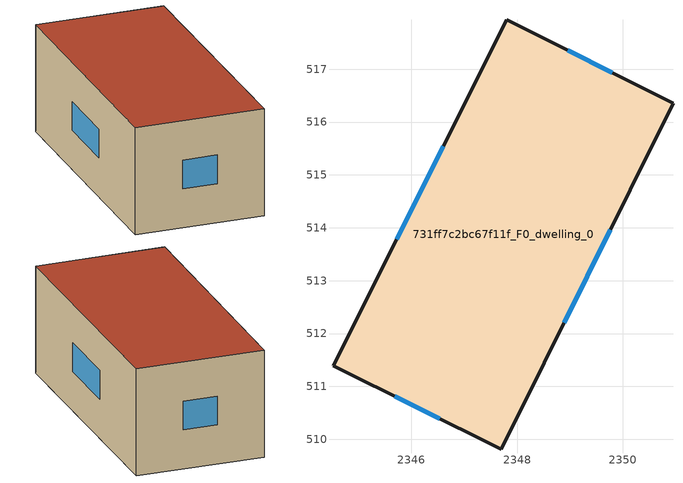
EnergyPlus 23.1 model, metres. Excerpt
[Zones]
731ff7c2bc67f11f_F0_dwelling_0
 floor ground (EU_floor_Construction): 2350.95,516.35 2347.7,509.81 2344.52,511.39 2347.81,517.93 z0
 wall outside (EU_wall_Construction): 2344.52,511.39 2347.7,509.81 2350.95,516.35 2347.81,517.93 2344.52,511.39 z0:3
 window (EU_Window_Construction): 2345.68,510.82 2346.53,510.39 / 2346.6,515.54 2345.72,513.79 / 2349.8,516.93 2348.96,517.36 / 2348.89,512.21 2349.76,513.96 z1.1:1.9
 roof outside (EU_roof_Construction): 2347.7,509.81 2350.95,516.35 2347.81,517.93 2344.52,511.39 z3
[Building]
EU S2 Campaign: North Axis=0; Terrain=City; Solar Distribution=FullExterior
[Site:Location]
Bologna: Latitude=44.5; Longitude=11.25; Time Zone=1; Elevation=37
[SizingPeriod:WeatherFileDays]
AnnualSizingPeriod: Begin Month=1; Begin Day of Month=1; End Month=12; End Day of Month=31; Day of Week for Start Day=Monday; Use Weather File Daylight Saving Period=No; Use Weather File Rain and Snow Indicators=No
[MATERIAL]
EU_InternalMass_Material: Roughness=MediumRough; Thickness=0.1; Conductivity=1; Density=1800; Specific Heat=900; Thermal Absorptance=0.9; Solar Absorptance=0.7; Visible Absorptance=0.7
[MATERIAL:NOMASS] Roughness=MediumRough; Thermal Absorptance=0.9; Solar Absorptance=0.7; Visible Absorptance=0.7
Name | Thermal Resistance
EU_wall_NoMass | 0.753012
EU_roof_NoMass | 0.675676
EU_floor_NoMass | 0.609756
[WINDOWMATERIAL:SIMPLEGLAZINGSYSTEM]
EU_Window_SimpleGlazing: UFactor=4.6; Solar Heat Gain Coefficient=0.85; Visible Transmittance=0.85
[CONSTRUCTION]
EU_wall_Construction: EU_wall_NoMass
EU_roof_Construction: EU_roof_NoMass
EU_floor_Construction: EU_floor_NoMass
EU_InternalMass_Construction: EU_InternalMass_Material
EU_Window_Construction: EU_Window_SimpleGlazing
[ZONE]
731ff7c2bc67f11f_F0_dwelling_0: Type=1; Multiplier=1; Ceiling Height=autocalculate; Volume=77.4983; Floor Area=autocalculate; Part of Total Floor Area=Yes
[INTERNALMASS]
731ff7c2bc67f11f_F0_dwelling_0_EU_InternalMass: Construction=EU_InternalMass_Construction; Zone or ZoneList=731ff7c2bc67f11f_F0_dwelling_0; Surface Area=25.833
[OTHEREQUIPMENT]
EU_Step8_InternalGain_731ff7c2bc67f11f_F0_dwelling_0_f000: Fuel Type=Electricity; Zone or ZoneList or Space or SpaceList=731ff7c2bc67f11f_F0_dwelling_0; Schedule=EU_Step8_GainSchedule_731ff7c2bc67f11f_F0_dwelling_0_f000; Design Level Calculation Method=Watts/Area; Power per Zone Floor Area=1; Fraction Latent=0; Fraction Radiant=0; Fraction Lost=0; Carbon Dioxide Generation Rate=0; EndUse Subcategory=EU_Step8_InternalGains
[ZONEVENTILATION:DESIGNFLOWRATE]
EU_ConstantAir_731ff7c2bc67f11f_F0_dwelling_0: Zone or ZoneList or Space or SpaceList=731ff7c2bc67f11f_F0_dwelling_0; Schedule=EU_AlwaysOn; Design Flow Rate Calculation Method=AirChanges/Hour; Air Changes per Hour=0.64; Ventilation Type=Natural; Fan Pressure Rise=0; Fan Total Efficiency=1; Constant Term Coefficient=1; Temperature Term Coefficient=0; Velocity Term Coefficient=0; Velocity Squared Term Coefficient=0; Minimum Indoor Temperature=-100; Maximum Indoor Temperature=100; Delta Temperature=-100; Minimum Outdoor Temperature=-100; Maximum Outdoor Temperature=100; Maximum Wind Speed=40
[HVACTEMPLATE:THERMOSTAT]
EU_HeatOnly_731ff7c2bc67f11f_F0_dwelling_0: Constant Heating Setpoint=20; Constant Cooling Setpoint=50
[HVACTEMPLATE:ZONE:IDEALLOADSAIRSYSTEM]
731ff7c2bc67f11f_F0_dwelling_0: Template Thermostat=EU_HeatOnly_731ff7c2bc67f11f_F0_dwelling_0; System Availability Schedule=EU_AlwaysOn; Maximum Heating Supply Air Temperature=50; Minimum Cooling Supply Air Temperature=13; Maximum Heating Supply Air Humidity Ratio=0.0156; Minimum Cooling Supply Air Humidity Ratio=0.0077; Heating Limit=NoLimit; Cooling Limit=NoLimit; Heating Availability Schedule=EU_AlwaysOn; Cooling Availability Schedule=EU_CoolingOff; Dehumidification Control Type=ConstantSensibleHeatRatio; Cooling Sensible Heat Ratio=0.7; Dehumidification Setpoint=60; Humidification Control Type=None; Humidification Setpoint=30; Outdoor Air Method=None; Outdoor Air Flow Rate per Person=0.00944; Outdoor Air Flow Rate per Zone Floor Area=0; Outdoor Air Flow Rate per Zone=0; Demand Controlled Ventilation Type=None; Outdoor Air Economizer Type=NoEconomizer; Heat Recovery Type=None; Sensible Heat Recovery Effectiveness=0.7; Latent Heat Recovery Effectiveness=0.65
[SIZING:ZONE]
731ff7c2bc67f11f_F0_dwelling_0: Zone Cooling Design Supply Air Temperature Input Method=SupplyAirTemperature; Zone Cooling Design Supply Air Temperature=13; Zone Heating Design Supply Air Temperature Input Method=SupplyAirTemperature; Zone Heating Design Supply Air Temperature=50; Zone Cooling Design Supply Air Humidity Ratio=0.008; Zone Heating Design Supply Air Humidity Ratio=0.008; Cooling Design Air Flow Method=DesignDay; Cooling Design Air Flow Rate=0; Cooling Minimum Air Flow per Zone Floor Area=0.000762; Cooling Minimum Air Flow=0; Cooling Minimum Air Flow Fraction=0.2; Heating Design Air Flow Method=DesignDay; Heating Design Air Flow Rate=0; Heating Maximum Air Flow per Zone Floor Area=0.002032; Heating Maximum Air Flow=0.141576; Heating Maximum Air Flow Fraction=0.3; Account for Dedicated Outdoor Air System=No; Dedicated Outdoor Air System Control Strategy=NeutralSupplyAir; Dedicated Outdoor Air Low Setpoint Temperature for Design=autosize; Dedicated Outdoor Air High Setpoint Temperature for Design=autosize; Zone Load Sizing Method=Sensible Load Only No Latent Load; Zone Latent Cooling Design Supply Air Humidity Ratio Input Method=HumidityRatioDifference; Zone Cooling Design Supply Air Humidity Ratio Difference=0.005; Zone Latent Heating Design Supply Air Humidity Ratio Input Method=HumidityRatioDifference; Zone Humidification Design Supply Air Humidity Ratio Difference=0.005
[SCHEDULE:CONSTANT]
Name | Hourly Value
EU_AlwaysOn | 1
EU_CoolingOff | 0
[SCHEDULE:FILE]
EU_Step8_GainSchedule_731ff7c2bc67f11f_F0_dwelling_0_f000: File=../../schedules/731ff7c2bc67f11f/731ff7c2bc67f11f_F0_dwelling_0_f000_gain.csv; Column Number=1; Rows to Skip at Top=0; Number of Hours of Data=8760; Column Separator=Comma; Interpolate to Timestep=No; Minutes per Item=60; Adjust Schedule for Daylight Savings=Yes
